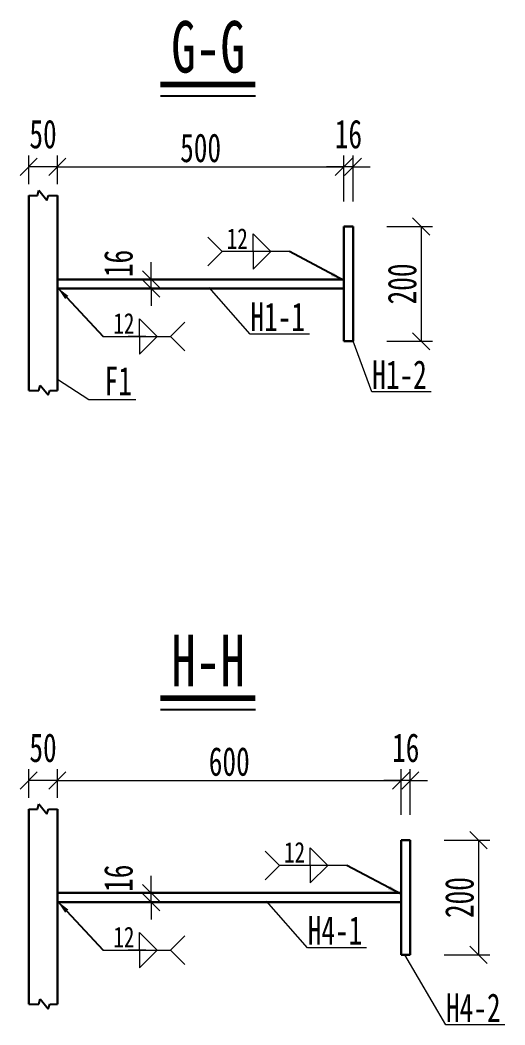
# Model space of a CAD drawing. Header units: millimetres. Extents: x -450182 to -147179, y 306993 to 695793.
# Drawn here: x -186235 to -185389, y 354811 to 356563 of the extents above; entities that cross this region are included whole.
import ezdxf
from ezdxf.enums import TextEntityAlignment as Align

# ---------------------------------------------------------------- set-up
doc = ezdxf.new("R2010")
doc.units = ezdxf.units.MM
doc.header["$PDMODE"] = 34
doc.layers.get('Defpoints').update_dxf_attribs({"color": 8})
for name, color, linetype, lineweight in [('标注', 4, 'Continuous', 13), ('标注线及字体', 2, 'Continuous', 15), ('桥 构造粗实', 1, 'Continuous', 30), ('细实线', 4, 'Continuous', 15)]:
    doc.layers.add(name, color=color, linetype=linetype, lineweight=lineweight)
doc.styles.add('111', font='仿宋_GB2312.ttf', dxfattribs={"width": 0.7})
doc.styles.add('SMEDI', font='仿宋_GB2312.ttf', dxfattribs={"width": 0.75})
doc.styles.get("Standard").update_dxf_attribs({"font": '仿宋_GB2312.ttf'})
doc.dimstyles.new('200', dxfattribs={"dimscale": 0, "dimtxt": 2.5, "dimasz": 1.5, "dimexe": 1, "dimexo": 1, "dimgap": 0.4, "dimtad": 1, "dimdec": 0, "dimdsep": 46, "dimtxsty": '111', "dimblk": 'OBLIQUE', "dimcen": 0, "dimclrd": 256, "dimclre": 256, "dimclrt": 256, "dimadec": 1, "dimazin": 2, "dimtfac": 1, "dimtdec": 0, "dimtmove": 2, "dimatfit": 3, "dimfxl": 4, "dimfxlon": 1, "dimtolj": 1, "dimlwd": -1, "dimlwe": -1, "dimarcsym": 0})
doc.dimstyles.new('MSteel_1.0_1.0', dxfattribs={"dimtxt": 3, "dimasz": 1.2, "dimexe": 1, "dimexo": 1, "dimgap": 1, "dimtad": 3, "dimtoh": 1, "dimdec": 0, "dimzin": 0, "dimdsep": 46, "dimtxsty": 'Standard', "dimblk": 'ARCHTICK', "dimcen": 0.09, "dimclrd": 3, "dimclre": 3, "dimadec": 0, "dimazin": 0, "dimtfac": 1, "dimtdec": 4, "dimtofl": 0, "dimtmove": 0, "dimatfit": 3, "dimfxl": 1, "dimtolj": 1, "dimtzin": 0, "dimarcsym": 0})

# ---------------------------------------------------------------- blocks, each defined once
blk = doc.blocks.new('_ArchTick')
at = {"color": 0, "linetype": 'ByBlock', "const_width": 0.15}
blk.add_lwpolyline([(-0.5, -0.5), (0.5, 0.5)], dxfattribs=at)
blk = doc.blocks.new('_Oblique')
at = {"color": 0, "linetype": 'ByBlock', "lineweight": -2}
blk.add_line((-0.5, -0.5), (0.5, 0.5), dxfattribs=at)
blk = doc.blocks.new('*D599')
at = {"layer": 'Defpoints', "color": 0, "transparency": 16777216}
for p in [(-185670.2, 356306.5), (-186170.2, 356256.5), (-185670.2, 356220.5)]:
    blk.add_point(p, dxfattribs=at)
at = {"layer": '标注', "transparency": 16777216}
for p, q in [((-186170.2, 356276.5), (-186170.2, 356326.5)), ((-185670.2, 356246.5), (-185670.2, 356326.5)), ((-186170.2, 356306.5), (-185670.2, 356306.5))]:
    blk.add_line(p, q, dxfattribs=at)
at = {"layer": '标注', "transparency": 16777216, "xscale": 30.0000111803067, "yscale": 30.0000111803067, "zscale": 30.0000111803067, "rotation": 180}
blk.add_blockref('_Oblique', (-186170.2, 356306.5), dxfattribs=at)
at = {"layer": '标注', "transparency": 16777216, "xscale": 30.0000111803067, "yscale": 30.0000111803067, "zscale": 30.0000111803067}
blk.add_blockref('_Oblique', (-185670.2, 356306.5), dxfattribs=at)
at = {"layer": '标注', "transparency": 16777216, "insert": (-185920.2, 356339.5), "char_height": 50, "attachment_point": 5, "style": '111'}
blk.add_mtext('\\A1;500', dxfattribs=at)
blk = doc.blocks.new('*D600')
at = {"layer": 'Defpoints', "color": 0, "transparency": 16777216}
for p in [(-185654.2, 356202.5), (-185654.2, 356002.5), (-185535.3, 356002.5)]:
    blk.add_point(p, dxfattribs=at)
at = {"layer": '标注', "transparency": 16777216}
for p, q in [((-185595.3, 356202.5), (-185515.3, 356202.5)), ((-185535.3, 356202.5), (-185535.3, 356002.5)), ((-185595.3, 356002.5), (-185515.3, 356002.5))]:
    blk.add_line(p, q, dxfattribs=at)
at = {"layer": '标注', "transparency": 16777216, "xscale": 30.0000111803067, "yscale": 30.0000111803067, "zscale": 30.0000111803067}
for p, rotation in [((-185535.3, 356202.5), 90), ((-185535.3, 356002.5), 270)]:
    blk.add_blockref('_Oblique', p, dxfattribs=dict(at, rotation=rotation))
at = {"layer": '标注', "transparency": 16777216, "insert": (-185568.3, 356102.5), "char_height": 50, "attachment_point": 5, "rotation": 90, "style": '111'}
blk.add_mtext('\\A1;200', dxfattribs=at)
blk = doc.blocks.new('*D601')
at = {"layer": 'Defpoints', "color": 0, "transparency": 16777216}
for p in [(-185670.2, 356306.5), (-185670.2, 356202.5), (-185654.2, 356162.5)]:
    blk.add_point(p, dxfattribs=at)
at = {"layer": '标注', "transparency": 16777216}
for p, q in [((-185670.2, 356246.5), (-185670.2, 356326.5)), ((-185654.2, 356246.5), (-185654.2, 356326.5)), ((-185670.2, 356306.5), (-185700.2, 356306.5)), ((-185654.2, 356306.5), (-185670.2, 356306.5)), ((-185654.2, 356306.5), (-185624.2, 356306.5))]:
    blk.add_line(p, q, dxfattribs=at)
at = {"layer": '标注', "transparency": 16777216, "xscale": 30.0000111803067, "yscale": 30.0000111803067, "zscale": 30.0000111803067}
blk.add_blockref('_Oblique', (-185670.2, 356306.5), dxfattribs=at)
at = {"layer": '标注', "transparency": 16777216, "xscale": 30.0000111803067, "yscale": 30.0000111803067, "zscale": 30.0000111803067, "rotation": 180}
blk.add_blockref('_Oblique', (-185654.2, 356306.5), dxfattribs=at)
at = {"layer": '标注', "transparency": 16777216, "insert": (-185662.2, 356363.5), "char_height": 50, "attachment_point": 5, "style": '111'}
blk.add_mtext('\\A1;16', dxfattribs=at)
blk = doc.blocks.new('*D602')
at = {"layer": 'Defpoints', "color": 0, "transparency": 16777216}
for p in [(-186006.4, 356110.5), (-185966.9, 356110.5), (-185966.9, 356094.5)]:
    blk.add_point(p, dxfattribs=at)
at = {"layer": '标注', "transparency": 16777216}
for p, q in [((-186006.4, 356110.5), (-186006.4, 356140.5)), ((-185986.9, 356110.5), (-186026.4, 356110.5)), ((-186006.4, 356094.5), (-186006.4, 356110.5)), ((-185986.9, 356094.5), (-186026.4, 356094.5)), ((-186006.4, 356094.5), (-186006.4, 356064.5))]:
    blk.add_line(p, q, dxfattribs=at)
at = {"layer": '标注', "transparency": 16777216, "xscale": 30.0000111803067, "yscale": 30.0000111803067, "zscale": 30.0000111803067}
for p, rotation in [((-186006.4, 356110.5), 270), ((-186006.4, 356094.5), 90)]:
    blk.add_blockref('_Oblique', p, dxfattribs=dict(at, rotation=rotation))
at = {"layer": '标注', "transparency": 16777216, "insert": (-186063.4, 356138.2), "char_height": 50, "attachment_point": 5, "rotation": 90, "style": '111'}
blk.add_mtext('\\A1;16', dxfattribs=at)
blk = doc.blocks.new('*D603')
at = {"layer": 'Defpoints', "color": 0, "transparency": 16777216}
for p in [(-186220.2, 356306.5), (-186220.2, 356256.5), (-186170.2, 356256.5)]:
    blk.add_point(p, dxfattribs=at)
at = {"layer": '标注', "transparency": 16777216}
for p, q in [((-186220.2, 356276.5), (-186220.2, 356326.5)), ((-186170.2, 356276.5), (-186170.2, 356326.5)), ((-186170.2, 356306.5), (-186220.2, 356306.5))]:
    blk.add_line(p, q, dxfattribs=at)
at = {"layer": '标注', "transparency": 16777216, "xscale": 30.00001118030679, "yscale": 30.00001118030679, "zscale": 30.00001118030679, "rotation": 180}
blk.add_blockref('_Oblique', (-186220.2, 356306.5), dxfattribs=at)
at = {"layer": '标注', "transparency": 16777216, "xscale": 30.00001118030679, "yscale": 30.00001118030679, "zscale": 30.00001118030679}
blk.add_blockref('_Oblique', (-186170.2, 356306.5), dxfattribs=at)
at = {"layer": '标注', "transparency": 16777216, "insert": (-186195.2, 356363.5), "char_height": 50, "attachment_point": 5, "style": '111'}
blk.add_mtext('\\A1;50', dxfattribs=at)
blk = doc.blocks.new('*D604')
at = {"layer": 'Defpoints', "color": 0, "transparency": 16777216}
for p in [(-185570.2, 355236.6), (-186170.2, 355186.6), (-185570.2, 355150.6)]:
    blk.add_point(p, dxfattribs=at)
at = {"layer": '标注', "transparency": 16777216}
for p, q in [((-186170.2, 355206.6), (-186170.2, 355256.6)), ((-185570.2, 355176.6), (-185570.2, 355256.6)), ((-186170.2, 355236.6), (-185570.2, 355236.6))]:
    blk.add_line(p, q, dxfattribs=at)
at = {"layer": '标注', "transparency": 16777216, "xscale": 30.0000111803067, "yscale": 30.0000111803067, "zscale": 30.0000111803067, "rotation": 180}
blk.add_blockref('_Oblique', (-186170.2, 355236.6), dxfattribs=at)
at = {"layer": '标注', "transparency": 16777216, "xscale": 30.0000111803067, "yscale": 30.0000111803067, "zscale": 30.0000111803067}
blk.add_blockref('_Oblique', (-185570.2, 355236.6), dxfattribs=at)
at = {"layer": '标注', "transparency": 16777216, "insert": (-185870.2, 355269.6), "char_height": 50, "attachment_point": 5, "style": '111'}
blk.add_mtext('\\A1;600', dxfattribs=at)
blk = doc.blocks.new('*D606')
at = {"layer": 'Defpoints', "color": 0, "transparency": 16777216}
for p in [(-185554.2, 355132.6), (-185554.2, 354932.6), (-185435.3, 354932.6)]:
    blk.add_point(p, dxfattribs=at)
at = {"layer": '标注', "transparency": 16777216}
for p, q in [((-185495.3, 355132.6), (-185415.3, 355132.6)), ((-185435.3, 355132.6), (-185435.3, 354932.6)), ((-185495.3, 354932.6), (-185415.3, 354932.6))]:
    blk.add_line(p, q, dxfattribs=at)
at = {"layer": '标注', "transparency": 16777216, "xscale": 30.0000111803067, "yscale": 30.0000111803067, "zscale": 30.0000111803067}
for p, rotation in [((-185435.3, 355132.6), 90), ((-185435.3, 354932.6), 270)]:
    blk.add_blockref('_Oblique', p, dxfattribs=dict(at, rotation=rotation))
at = {"layer": '标注', "transparency": 16777216, "insert": (-185468.3, 355032.6), "char_height": 50, "attachment_point": 5, "rotation": 90, "style": '111'}
blk.add_mtext('\\A1;200', dxfattribs=at)
blk = doc.blocks.new('*D607')
at = {"layer": 'Defpoints', "color": 0, "transparency": 16777216}
for p in [(-185570.2, 355236.6), (-185570.2, 355132.6), (-185554.2, 355132.6)]:
    blk.add_point(p, dxfattribs=at)
at = {"layer": '标注', "transparency": 16777216}
for p, q in [((-185570.2, 355176.6), (-185570.2, 355256.6)), ((-185554.2, 355176.6), (-185554.2, 355256.6)), ((-185570.2, 355236.6), (-185600.2, 355236.6)), ((-185554.2, 355236.6), (-185570.2, 355236.6)), ((-185554.2, 355236.6), (-185524.2, 355236.6))]:
    blk.add_line(p, q, dxfattribs=at)
at = {"layer": '标注', "transparency": 16777216, "xscale": 30.0000111803067, "yscale": 30.0000111803067, "zscale": 30.0000111803067}
blk.add_blockref('_Oblique', (-185570.2, 355236.6), dxfattribs=at)
at = {"layer": '标注', "transparency": 16777216, "xscale": 30.0000111803067, "yscale": 30.0000111803067, "zscale": 30.0000111803067, "rotation": 180}
blk.add_blockref('_Oblique', (-185554.2, 355236.6), dxfattribs=at)
at = {"layer": '标注', "transparency": 16777216, "insert": (-185562.2, 355293.6), "char_height": 50, "attachment_point": 5, "style": '111'}
blk.add_mtext('\\A1;16', dxfattribs=at)
blk = doc.blocks.new('*D608')
at = {"layer": 'Defpoints', "color": 0, "transparency": 16777216}
for p in [(-186006.4, 355040.6), (-185966.9, 355040.6), (-185966.9, 355024.6)]:
    blk.add_point(p, dxfattribs=at)
at = {"layer": '标注', "transparency": 16777216}
for p, q in [((-186006.4, 355040.6), (-186006.4, 355070.6)), ((-185986.9, 355040.6), (-186026.4, 355040.6)), ((-185986.9, 355024.6), (-186026.4, 355024.6)), ((-186006.4, 355024.6), (-186006.4, 355040.6)), ((-186006.4, 355024.6), (-186006.4, 354994.6))]:
    blk.add_line(p, q, dxfattribs=at)
at = {"layer": '标注', "transparency": 16777216, "xscale": 30.0000111803067, "yscale": 30.0000111803067, "zscale": 30.0000111803067}
for p, rotation in [((-186006.4, 355040.6), 270), ((-186006.4, 355024.6), 90)]:
    blk.add_blockref('_Oblique', p, dxfattribs=dict(at, rotation=rotation))
at = {"layer": '标注', "transparency": 16777216, "insert": (-186063.4, 355066.3), "char_height": 50, "attachment_point": 5, "rotation": 90, "style": '111'}
blk.add_mtext('\\A1;16', dxfattribs=at)
blk = doc.blocks.new('*D605')
at = {"layer": 'Defpoints', "color": 0, "transparency": 16777216}
for p in [(-186220.2, 355236.6), (-186220.2, 355186.6), (-186170.2, 355186.6)]:
    blk.add_point(p, dxfattribs=at)
at = {"layer": '标注', "transparency": 16777216}
for p, q in [((-186220.2, 355206.6), (-186220.2, 355256.6)), ((-186170.2, 355206.6), (-186170.2, 355256.6)), ((-186170.2, 355236.6), (-186220.2, 355236.6))]:
    blk.add_line(p, q, dxfattribs=at)
at = {"layer": '标注', "transparency": 16777216, "xscale": 30.00001118030679, "yscale": 30.00001118030679, "zscale": 30.00001118030679, "rotation": 180}
blk.add_blockref('_Oblique', (-186220.2, 355236.6), dxfattribs=at)
at = {"layer": '标注', "transparency": 16777216, "xscale": 30.00001118030679, "yscale": 30.00001118030679, "zscale": 30.00001118030679}
blk.add_blockref('_Oblique', (-186170.2, 355236.6), dxfattribs=at)
at = {"layer": '标注', "transparency": 16777216, "insert": (-186195.2, 355293.6), "char_height": 50, "attachment_point": 5, "style": '111'}
blk.add_mtext('\\A1;50', dxfattribs=at)

msp = doc.modelspace()

# ---------------------------------------------------------------- linework, layer by layer
at = {"color": 4}
for p, q in [((-185990.3, 356430.4), (-185824.6, 356430.4)), ((-185990.3, 355360.5), (-185824.6, 355360.5))]:
    msp.add_line(p, q, dxfattribs=at)
for p, q in [((-186220.2, 356256.8), (-186204.6, 356256.8)), ((-186204.6, 356256.8), (-186202.6, 356265.2)), ((-186188.4, 356248.2), (-186202.6, 356265.2)), ((-186188.4, 356248.2), (-186185.4, 356256.8)), ((-186185.4, 356256.8), (-186170.2, 356256.8)), ((-186202.4, 355916.8), (-186200.4, 355925.3)), ((-186186.1, 355908.3), (-186200.4, 355925.3)), ((-186220.2, 355916.8), (-186202.4, 355916.8)), ((-186186.1, 355908.3), (-186183.1, 355916.8)), ((-186183.1, 355916.8), (-186170.2, 355916.8)), ((-186220.2, 355186.8), (-186204.6, 355186.8)), ((-186204.6, 355186.8), (-186202.6, 355195.3)), ((-186188.4, 355178.3), (-186202.6, 355195.3)), ((-186188.4, 355178.3), (-186185.4, 355186.8)), ((-186185.4, 355186.8), (-186170.2, 355186.8)), ((-186202.4, 354846.9), (-186200.4, 354855.3)), ((-186186.1, 354838.3), (-186200.4, 354855.3)), ((-186220.2, 354846.9), (-186202.4, 354846.9)), ((-186186.1, 354838.3), (-186183.1, 354846.9)), ((-186183.1, 354846.9), (-186170.2, 354846.9))]:
    msp.add_line(p, q)
at = {"color": 6, "const_width": 10}
for points in [[(-185990.3, 356450.4), (-185824.6, 356450.4)], [(-185990.3, 355380.5), (-185824.6, 355380.5)]]:
    msp.add_lwpolyline(points, dxfattribs=at)
at = {"layer": '标注'}
for p, q in [((-185833.5, 356015.2), (-185905.3, 356096.5)), ((-185730.4, 356015.2), (-185833.5, 356015.2)), ((-185621.1, 355914.4), (-185654.2, 356002.5)), ((-186115.2, 355900.2), (-186170.2, 355936.1)), ((-186033.3, 355900.2), (-186115.2, 355900.2)), ((-185517.9, 355914.4), (-185621.1, 355914.4)), ((-185733.5, 354945.2), (-185805.3, 355026.6)), ((-185630.4, 354945.2), (-185733.5, 354945.2)), ((-185492.3, 354810.6), (-185564, 354932.6)), ((-185389.1, 354810.6), (-185492.3, 354810.6))]:
    msp.add_line(p, q, dxfattribs=at)
at = {"layer": '桥 构造粗实'}
for p, q in [((-186220.2, 356256.8), (-186220.2, 355916.8)), ((-186170.2, 356256.8), (-186170.2, 355916.8)), ((-185670.2, 356002.5), (-185670.2, 356202.5)), ((-185670.2, 356202.5), (-185654.2, 356202.5)), ((-185654.2, 356002.5), (-185654.2, 356202.5)), ((-186170.2, 356110.5), (-185670.2, 356110.5)), ((-186170.2, 356094.5), (-185670.2, 356094.5)), ((-185670.2, 356002.5), (-185654.2, 356002.5)), ((-186220.2, 355186.8), (-186220.2, 354846.9)), ((-186170.2, 355186.8), (-186170.2, 354846.9)), ((-185570.2, 354932.6), (-185570.2, 355132.6)), ((-185570.2, 355132.6), (-185554.2, 355132.6)), ((-185554.2, 354932.6), (-185554.2, 355132.6)), ((-186170.2, 355040.6), (-185570.2, 355040.6)), ((-186170.2, 355024.6), (-185570.2, 355024.6)), ((-185570.2, 354932.6), (-185554.2, 354932.6))]:
    msp.add_line(p, q, dxfattribs=at)
at = {"layer": '细实线'}
for p, q in [((-185882.7, 356158.8), (-185907.7, 356183.8)), ((-185828.7, 356158.8), (-185828.7, 356189.6)), ((-185797.9, 356158.8), (-185828.7, 356189.6)), ((-185882.7, 356158.8), (-185907.7, 356133.8)), ((-185764.9, 356158.8), (-185882.7, 356158.8)), ((-185817.7, 356158.8), (-185848.5, 356158.8)), ((-185817.7, 356158.8), (-185848.5, 356158.8)), ((-185828.7, 356158.8), (-185828.7, 356128)), ((-185797.9, 356158.8), (-185828.7, 356128)), ((-186026.7, 356010.9), (-186026.7, 356041.7)), ((-185995.9, 356010.9), (-186026.7, 356041.7)), ((-185972.7, 356010.9), (-185947.7, 356035.9)), ((-186090.5, 356010.9), (-185972.7, 356010.9)), ((-186015.7, 356010.9), (-186046.5, 356010.9)), ((-186015.7, 356010.9), (-186046.5, 356010.9)), ((-186026.7, 356010.9), (-186026.7, 355980.2)), ((-185995.9, 356010.9), (-186026.7, 355980.2)), ((-185972.7, 356010.9), (-185947.7, 355985.9)), ((-185782.7, 355088.8), (-185807.7, 355113.8)), ((-185728.7, 355088.8), (-185728.7, 355119.6)), ((-185697.9, 355088.8), (-185728.7, 355119.6)), ((-185782.7, 355088.8), (-185807.7, 355063.8)), ((-185664.9, 355088.8), (-185782.7, 355088.8)), ((-185717.7, 355088.8), (-185748.5, 355088.8)), ((-185717.7, 355088.8), (-185748.5, 355088.8)), ((-185728.7, 355088.8), (-185728.7, 355058.1)), ((-185697.9, 355088.8), (-185728.7, 355058.1)), ((-186026.7, 354941), (-186026.7, 354971.8)), ((-185995.9, 354941), (-186026.7, 354971.8)), ((-185972.7, 354941), (-185947.7, 354966)), ((-186090.5, 354941), (-185972.7, 354941)), ((-186015.7, 354941), (-186046.5, 354941)), ((-186015.7, 354941), (-186046.5, 354941)), ((-186026.7, 354941), (-186026.7, 354910.2)), ((-185995.9, 354941), (-186026.7, 354910.2)), ((-185972.7, 354941), (-185947.7, 354916))]:
    msp.add_line(p, q, dxfattribs=at)

# ---------------------------------------------------------------- texts
at = {"layer": '标注', "style": '111', "width": 0.7}
for s, p in [('H1-1', (-185833.2, 356020.2)), ('F1', (-186087.7, 355908.2)), ('H1-2', (-185620.7, 355919.4)), ('H4-1', (-185733.2, 354950.3)), ('H4-2', (-185491.9, 354815.6))]:
    msp.add_text(s, height=50, dxfattribs=at).set_placement(p)
at = {"layer": '标注线及字体', "color": 0, "style": '111', "width": 0.7}
for s, p in [('G-G', (-185907.1, 356516)), ('H-H', (-185907.1, 355446.1))]:
    msp.add_text(s, height=90, dxfattribs=at).set_placement(p, align=Align.MIDDLE)
at = {"layer": '细实线', "style": 'SMEDI', "width": 0.75}
for p in [(-185874.6, 356181.5), (-186072.5, 356033.7), (-185774.6, 355111.6), (-186072.5, 354963.8)]:
    msp.add_text('12', height=36, dxfattribs=at).set_placement(p, align=Align.MIDDLE_LEFT)

# ---------------------------------------------------------------- dimensions: what is measured, and where the dimension line sits
at = {"layer": '标注'}
for base, p1, p2, picture, middle in [((-186220.2, 356306.5), (-186170.2, 356256.5), (-186220.2, 356256.5), '*D603', (-186195.2, 356363.5)), ((-185670.2, 356306.5), (-185654.2, 356162.5), (-185670.2, 356202.5), '*D601', (-185662.2, 356363.5)), ((-185670.2, 356306.5), (-186170.2, 356256.5), (-185670.2, 356220.5), '*D599', (-185920.2, 356339.5)), ((-186220.2, 355236.6), (-186170.2, 355186.6), (-186220.2, 355186.6), '*D605', (-186195.2, 355293.6)), ((-185570.2, 355236.6), (-185554.2, 355132.6), (-185570.2, 355132.6), '*D607', (-185562.2, 355293.6)), ((-185570.2, 355236.6), (-186170.2, 355186.6), (-185570.2, 355150.6), '*D604', (-185870.2, 355269.6))]:
    dim = msp.add_linear_dim(base=base, p1=p1, p2=p2, dimstyle='200', override={"dimscale": 20.000007, "dimfxl": 3, "dimarcsym": 1}, dxfattribs=at)
    dim.commit()
    dim.dimension.update_dxf_attribs({"geometry": picture, "text_midpoint": middle})
for base, p1, p2, picture, middle in [((-185535.3, 356002.5), (-185654.2, 356202.5), (-185654.2, 356002.5), '*D600', (-185568.3, 356102.5)), ((-185435.3, 354932.6), (-185554.2, 355132.6), (-185554.2, 354932.6), '*D606', (-185468.3, 355032.6))]:
    dim = msp.add_linear_dim(base=base, p1=p1, p2=p2, angle=90, dimstyle='200', override={"dimscale": 20.000007, "dimfxl": 3, "dimarcsym": 1}, dxfattribs=at)
    dim.commit()
    dim.dimension.update_dxf_attribs({"geometry": picture, "text_midpoint": middle})
for base, p1, p2, picture, middle in [((-186006.4, 356110.5), (-185966.9, 356094.5), (-185966.9, 356110.5), '*D602', (-186063.4, 356138.2)), ((-186006.4, 355040.6), (-185966.9, 355024.6), (-185966.9, 355040.6), '*D608', (-186063.4, 355066.3))]:
    dim = msp.add_linear_dim(base=base, p1=p1, p2=p2, angle=90, dimstyle='200', override={"dimscale": 20.000007, "dimfxl": 3, "dimarcsym": 1}, dxfattribs=at)
    dim.commit()
    dim.dimension.update_dxf_attribs({"geometry": picture, "text_midpoint": middle, "dimtype": 160})

# ---------------------------------------------------------------- leaders
at = {"layer": '细实线'}
for points in [[(-185670.2, 356108.5), (-185764.9, 356158.8)], [(-186170.2, 356096.5), (-186090.5, 356010.9)], [(-185570.2, 355038.6), (-185664.9, 355088.8)], [(-186170.2, 355026.6), (-186090.5, 354941)]]:
    msp.add_leader(points, dimstyle='MSteel_1.0_1.0', override={"dimscale": 20.000007, "dimclrd": 256}, dxfattribs=at)

doc.saveas('drawing.dxf')
